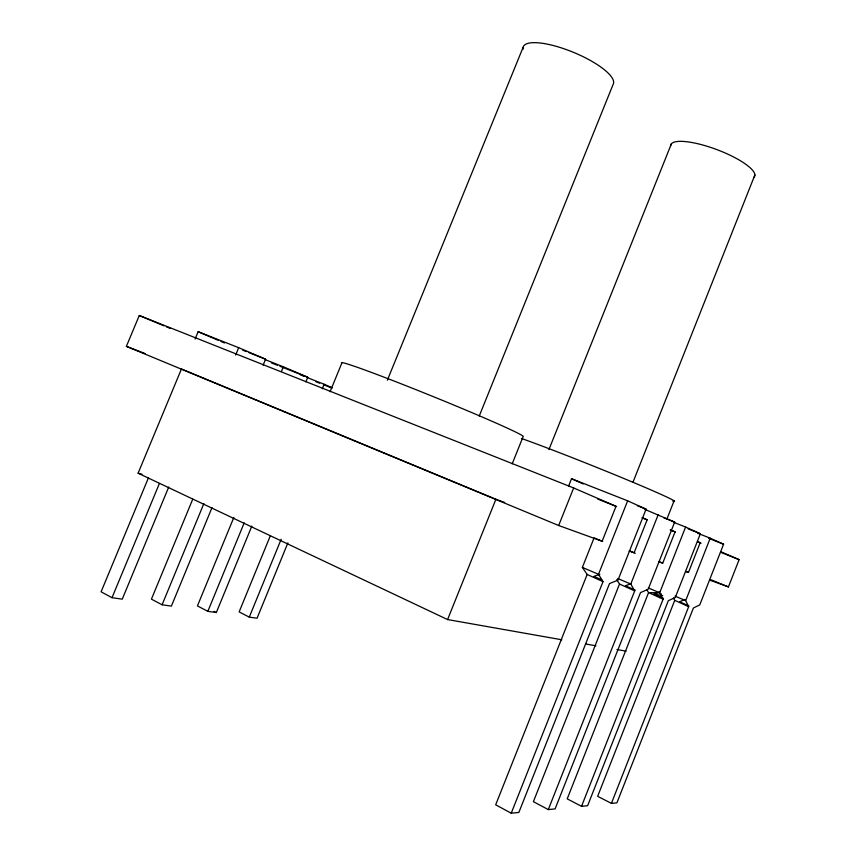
<?xml version="1.0" encoding="UTF-8"?>
<svg xmlns="http://www.w3.org/2000/svg" width="856" height="856" viewBox="0 0 856 856"><rect width="100%" height="100%" fill="white"/><g stroke="black" fill="none" stroke-linecap="round" stroke-linejoin="round"><path stroke-width="1.28" d="M673.447 598.066L674.731 600.366L597.659 796.305L611.409 803.377L688.684 606.637L685.688 600.634L710.223 538.189L697.897 533.309M710.223 538.189L723.577 544.223L699.769 604.882L693.392 608.017L616.919 802.842L611.409 803.377M709.581 580.09L728.435 586.916L739.113 559.642L720.731 551.681M616.727 579.662L619.519 584.027L533.384 801.676L548.3 809.583L634.692 590.908L630.776 584.049L617.711 578.495M666.91 519.036L674.047 500.953M644.793 509.352L674.667 522.096L648.142 589.303L640.502 592.598L555.095 808.909L548.3 809.583M658.981 561.793L662.726 563.141L675.052 531.886L670.173 529.939M673.351 522.203L685.592 527.039L659.687 592.78L663.1 599.179L581.524 806.32L567.218 798.851L648.57 592.62L646.729 589.57M659.869 597.616L661.335 593.914M685.592 527.039L700.369 533.727L675.288 597.488L668.322 600.709L587.623 805.721L581.524 806.32M597.595 498.995L616.02 506.313L602.153 541.238L594.085 537.889L582.358 567.41L587.163 574.451L495.678 804.811L511.235 813.2L518.854 812.451L609.525 583.567L617.957 580.175L646.077 509.16L627.651 500.814L571.53 478.718L568.609 486.048M633.119 481.875L754.906 174.924M511.235 813.2L603.009 581.663L598.505 574.301L627.651 500.814M630.776 584.049L658.211 514.649M558.679 525.509L573.659 487.963L139.293 315.49L126.378 346.359L558.679 525.509L602.678 541.42M548.921 449.603L671.361 143.894M495.913 499.262L181.451 368.979L138.105 473.197L447.581 619.562L495.913 499.262L504.644 502.472M512.188 463.856L523.134 436.603A98.055 3.124 22.1 0 0 433.04 396.531A98.055 3.124 22.1 0 0 341.79 363.179L330.084 391.727M479.274 415.963L613.174 84.284A48.706 13.931 22.5 0 0 570.321 51.082A48.706 13.931 22.5 0 0 523.102 49.156M387.361 380.192L523.155 47.23M233.849 517.42L197.436 605.909L207.837 611.345L216.322 612.543L251.835 526.076M322.305 388.731L324.135 384.258L306.812 377.41M270.357 535.728L239.134 611.912L249.278 617.133L257.057 618.235L287.894 542.875M249.278 617.133L281.175 539.226M212.01 507.629L171.393 606.102L162.084 604.785L151.426 599.136L192.739 499.209M281.421 371.483L283.347 366.796L307.775 377.261L305.902 381.819M207.837 611.345L244.195 522.888M168.739 487.021L122.258 599.147L112.008 597.702L101.094 591.806L148.516 477.669M235.635 355.058L238.685 347.686L265.585 359.199L263.124 365.17M162.084 604.785L203.856 503.617M195.104 339.008L198.132 331.711L238.685 347.686M112.008 597.702L159.409 483.48M684.853 599.489L679.557 601.789L688.812 605.834M663.55 598.43L653.909 594.203L659.698 591.849M630.915 583.728L625.458 585.782L635.163 590.041M599.831 574.312L593.807 576.409L601.715 579.801M653.909 594.203L662.715 595.551M447.581 619.562L561.803 639.774M585.44 643.947L595.947 645.809M616.951 649.522L626.143 651.149M138.105 473.197L141.968 474.224M629.085 550.975L635.312 553.233M685.71 571.455L688.224 572.364M126.378 346.359L145.028 353.507M242.612 350.147L246.239 351.57M248.657 352.522L265.585 359.199M637.378 505.725L646.077 509.16M264.857 359.509L283.347 366.796M271.395 362.89L277.462 365.287M279.88 366.25L307.775 377.261M663.71 517.762L674.667 522.096M300.617 374.96L304.329 376.437M315.971 381.755L319.62 383.199M324.488 385.125L331.796 388.014M688.138 528.89L700.369 533.727M708.747 538.36L723.577 544.223M642.193 517.827L647.147 519.795L634.093 552.783L629.684 550.964M697.672 541.773L700.155 542.768L688.47 572.461L686.105 571.487M720.559 552.238L739.113 559.642M711.133 579.801L728.435 586.916M660.254 562.125L662.726 563.141M139.293 315.49L163.945 325.804M166.417 326.832L170.109 328.372M675.052 596.129L685.688 600.634M648.313 587.954L659.687 592.78L648.57 592.62L663.1 599.179M674.731 600.366L688.684 606.637M198.132 331.711L218.505 340.41M220.901 341.426L224.497 342.956M582.358 567.41L598.505 574.301M619.519 584.027L634.692 590.908M324.135 384.258L332.342 387.768M587.163 574.451L603.009 581.663M573.659 487.963L616.555 506.549M642.289 517.698L647.19 519.817M670.483 529.907L675.384 532.036M697.437 541.591L701.118 543.186M571.53 478.718L583.236 483.95M214.021 611.345L216.322 612.543M670.644 145.787A44.79 11.642 20.6 0 1 718.216 150.121A44.79 11.642 20.6 0 1 753.622 177.695M521.475 438.475A90.03 2.6 21.8 0 1 622.612 477.969A90.03 2.6 21.8 0 1 672.795 501.188"/></g></svg>
